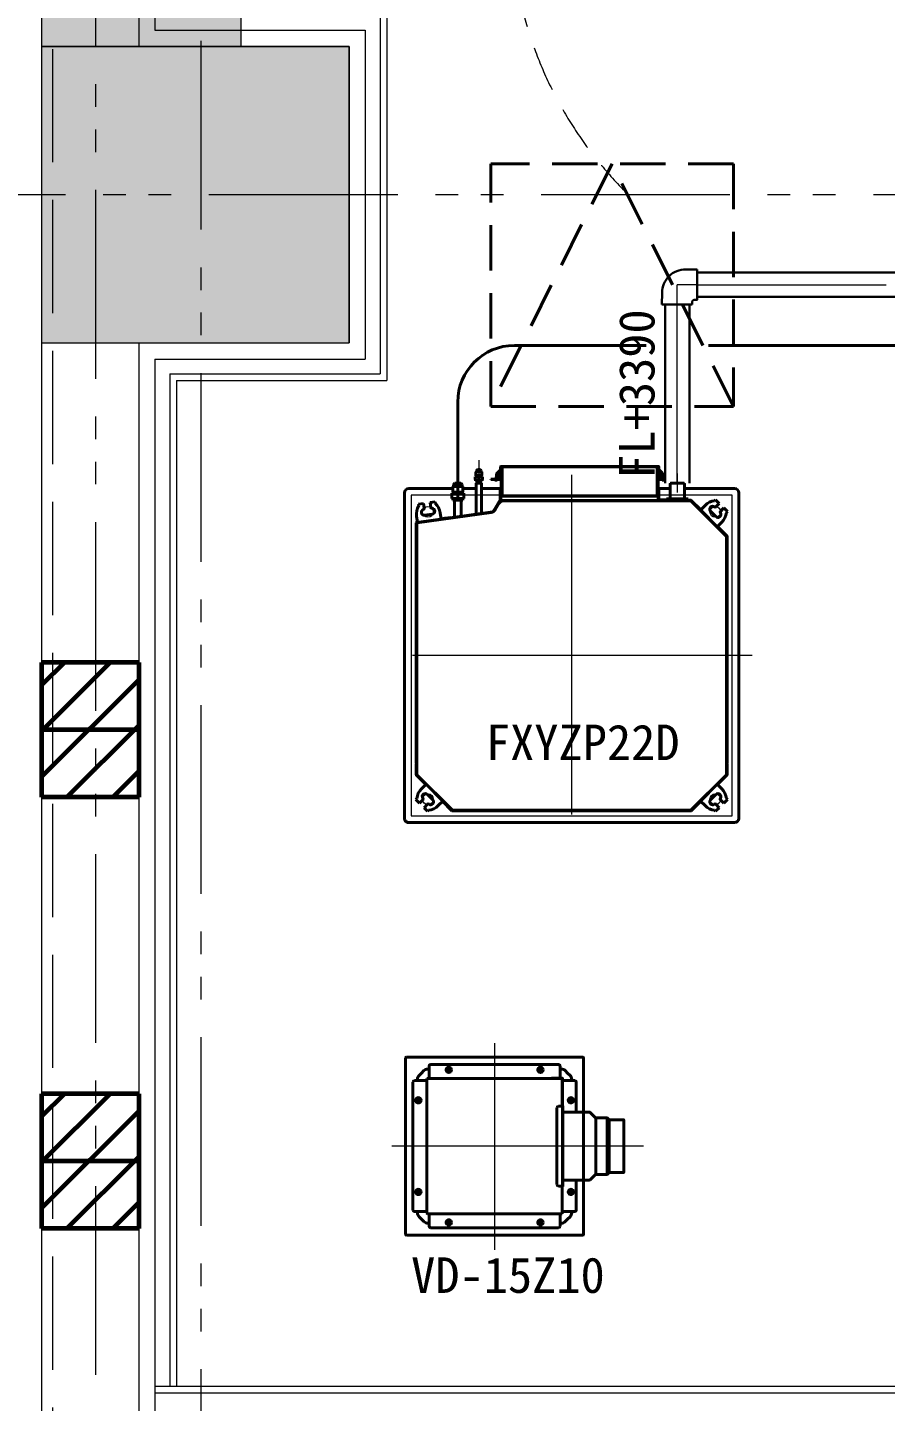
# Model space of a CAD drawing. Units: millimetres at full size. Extents: x -22551 to 92397, y -19340 to 14894.
# Drawn here: x -17960 to -16369, y -3469 to -921 of the extents above; entities that cross this region are included whole.
import ezdxf
from ezdxf.enums import TextEntityAlignment as Align

# ---------------------------------------------------------------- set-up
doc = ezdxf.new("R2010")
doc.units = ezdxf.units.MM
doc.header["$LTSCALE"] = 70
for name, pattern in [('CHAIN1', [8, 5, -1, 1, -1]), ('CHAIN2', [12, 9, -1, 1, -1]), ('DASHED1', [1.8, 1.2, -0.6]), ('DASHED2', [3, 2, -1]), ('DASHED3', [4, 3, -1]), ('DOUBLE_CHAIN1', [8.8, 5, -1, 0.6, -0.6, 0.6, -1]), ('DOUBLE_CHAIN2', [12.8, 9, -1, 0.6, -0.6, 0.6, -1])]:
    doc.linetypes.add(name, pattern=pattern)
for name, color, linetype, lineweight in [('1-2_階なし_梁', 9, 'DASHED3', 15), ('1-6_配管－冷媒：冷媒配管用銅管', 5, 'Continuous', 40), ('2-0_通芯', 7, 'Continuous', 15), ('3-F_スリーブ', 1, 'Continuous', 60), ('4-1_階なし_柱', 9, 'Continuous', 15), ('7-C_配管－ドレン５：耐火二層管', 2, 'Continuous', 30), ('9-0_無題1', 5, 'Continuous', 40), ('9-1_無題2', 5, 'DASHED1', 40)]:
    doc.layers.add(name, color=color, linetype=linetype, lineweight=lineweight)
doc.styles.add('ＭＳ ゴシック', font='')
doc.styles.get('ＭＳ ゴシック').set_extended_font_data('MS Gothic')

# ---------------------------------------------------------------- blocks, each defined once
blk = doc.blocks.new('グループ部品-52')
at = {"layer": '9-0_無題1', "color": 4, "linetype": 'CHAIN1', "lineweight": 9}
for p, q in [((-17122.58, -1723.2), (-17122.58, -1758.2)), ((-17161.58, -1748.2), (-17161.58, -1783.2)), ((-16754.58, -1748.2), (-16754.58, -1783.2))]:
    blk.add_line(p, q, dxfattribs=at)
at = {"layer": '9-0_無題1'}
for p, q in [((-17129.58, -1754.43), (-17129.58, -1758.97)), ((-17128.13, -1744.7), (-17128.13, -1751.7)), ((-17117.03, -1744.7), (-17128.13, -1744.7)), ((-17117.03, -1751.7), (-17128.13, -1751.7)), ((-17124.14, -1753.7), (-17128.02, -1753.7)), ((-17125.33, -1740.7), (-17127.08, -1742.45)), ((-17118.08, -1742.45), (-17127.08, -1742.45)), ((-17127.08, -1742.45), (-17127.08, -1744.7)), ((-17127.08, -1751.7), (-17127.08, -1753.7)), ((-17119.83, -1740.7), (-17125.33, -1740.7)), ((-17122.58, -1754.43), (-17124.14, -1753.7)), ((-17122.58, -1754.43), (-17122.58, -1758.97)), ((-17117.14, -1753.7), (-17121.02, -1753.7)), ((-17118.08, -1742.45), (-17119.83, -1740.7)), ((-17118.08, -1744.7), (-17118.08, -1742.45)), ((-17118.08, -1753.7), (-17118.08, -1751.7)), ((-17115.58, -1754.43), (-17117.14, -1753.7)), ((-17117.03, -1751.7), (-17117.03, -1744.7)), ((-17115.58, -1754.43), (-17115.58, -1758.97)), ((-17100.58, -1758.3), (-17090.27, -1758.3)), ((-17100.58, -1758.9), (-17100.58, -1758.3)), ((-17090.79, -1757.7), (-17090.79, -1754.3)), ((-17090.79, -1754.3), (-17084.88, -1754.3)), ((-17090.18, -1754.3), (-17090.18, -1751.43)), ((-17090.18, -1758.31), (-17081.19, -1758.31)), ((-17088.24, -1746.77), (-17083.06, -1741.58)), ((-17085.49, -1756.3), (-17085.49, -1754.3)), ((-17085.49, -1757.7), (-17085.49, -1756.3)), ((-17084.88, -1744.64), (-17084.88, -1755.1)), ((-17084.88, -1757.1), (-17084.88, -1755.1)), ((-17084.28, -1757.1), (-17084.88, -1757.1)), ((-17084.28, -1744.64), (-17084.28, -1755.1)), ((-17084.28, -1755.1), (-17084.28, -1757.1)), ((-17084.28, -1757.1), (-17084.28, -1757.7)), ((-17083.57, -1742.95), (-17082.63, -1742)), ((-17082.18, -1739.46), (-17082.18, -1735.7)), ((-17081.58, -1735.7), (-17081.58, -1757.7)), ((-16789.58, -1735.7), (-17081.58, -1735.7)), ((-17081.57, -1739.3), (-17081.58, -1739.3)), ((-17081.58, -1754.7), (-17081.57, -1754.7)), ((-16789.58, -1735.1), (-17081.57, -1735.1)), ((-17081.57, -1739.3), (-17081.19, -1739.3)), ((-17081.19, -1754.7), (-17081.57, -1754.7)), ((-17081.19, -1778.6), (-17081.19, -1735.7)), ((-17080.58, -1788.9), (-17080.58, -1735.7)), ((-17079.38, -1789.5), (-17079.38, -1737.7)), ((-16791.78, -1790.1), (-16791.78, -1737.7)), ((-16789.96, -1735.7), (-16789.96, -1797.2)), ((-16789.58, -1757.7), (-16789.58, -1735.7)), ((-16788.98, -1735.7), (-16788.98, -1739.46)), ((-16788.97, -1758.31), (-16780.97, -1758.31)), ((-16787.58, -1742.95), (-16788.52, -1742)), ((-16787.16, -1742.52), (-16788.1, -1741.58)), ((-16787.16, -1742.52), (-16785.4, -1744.28)), ((-16786.88, -1755.1), (-16786.88, -1744.64)), ((-16786.88, -1757.1), (-16786.88, -1755.1)), ((-16786.28, -1757.1), (-16786.88, -1757.1)), ((-16786.88, -1757.7), (-16786.88, -1757.1)), ((-16786.28, -1755.1), (-16786.28, -1744.64)), ((-16786.28, -1755.1), (-16786.28, -1757.1)), ((-16786.28, -1757.1), (-16786.28, -1757.7)), ((-16786.27, -1754.3), (-16780.37, -1754.3)), ((-16786.27, -1756.3), (-16786.27, -1754.3)), ((-16786.27, -1757.7), (-16786.27, -1756.3)), ((-16785.67, -1754.3), (-16785.67, -1756.3)), ((-16785.67, -1756.3), (-16785.67, -1757.7)), ((-16782.91, -1746.77), (-16785.4, -1744.28)), ((-16780.98, -1751.43), (-16780.98, -1754.3)), ((-16780.37, -1754.3), (-16780.37, -1757.7)), ((-17260.58, -1783.7), (-17260.58, -2387.7)), ((-17170.83, -1775.7), (-17252.58, -1775.7)), ((-17152.33, -1772.2), (-17170.83, -1772.2)), ((-17170.83, -1772.2), (-17170.83, -1782.7)), ((-17152.33, -1782.7), (-17170.83, -1782.7)), ((-17167.08, -1765.7), (-17169.83, -1768.45)), ((-17153.33, -1768.45), (-17169.83, -1768.45)), ((-17169.83, -1768.45), (-17169.83, -1772.2)), ((-17169.83, -1782.7), (-17169.83, -1784.7)), ((-17156.08, -1765.7), (-17167.08, -1765.7)), ((-17153.33, -1768.45), (-17156.08, -1765.7)), ((-17153.33, -1772.2), (-17153.33, -1768.45)), ((-17153.33, -1784.7), (-17153.33, -1782.7)), ((-17152.33, -1782.7), (-17152.33, -1772.2)), ((-17127.33, -1775.7), (-17152.33, -1775.7)), ((-17129.58, -1758.97), (-17128.02, -1759.7)), ((-17128.93, -1759.7), (-17128.93, -1761.7)), ((-17116.23, -1761.7), (-17128.93, -1761.7)), ((-17128.02, -1759.7), (-17124.14, -1759.7)), ((-17125.75, -1763.7), (-17127.33, -1765.7)), ((-17117.83, -1765.7), (-17127.33, -1765.7)), ((-17127.33, -1765.7), (-17127.33, -1823.72)), ((-17125.75, -1761.7), (-17125.75, -1763.7)), ((-17119.4, -1763.7), (-17125.75, -1763.7)), ((-17122.58, -1758.97), (-17121.02, -1759.7)), ((-17121.02, -1759.7), (-17117.14, -1759.7)), ((-17119.4, -1763.7), (-17119.4, -1761.7)), ((-17117.83, -1765.7), (-17119.4, -1763.7)), ((-17117.83, -1822.39), (-17117.83, -1765.7)), ((-17080.58, -1775.7), (-17117.83, -1775.7)), ((-17116.23, -1761.7), (-17116.23, -1759.32)), ((-17100.58, -1758.9), (-17093.16, -1758.9)), ((-17091.75, -1758.9), (-17093.16, -1758.9)), ((-17092.78, -1758.9), (-17092.78, -1760.3)), ((-17088.38, -1760.3), (-17092.78, -1760.3)), ((-17091.75, -1758.9), (-17081.19, -1758.9)), ((-17088.38, -1760.3), (-17088.38, -1758.9)), ((-17083.18, -1777.31), (-17082.18, -1777.31)), ((-17083.18, -1779.31), (-17083.18, -1777.31)), ((-17083.18, -1796.58), (-17083.18, -1779.31)), ((-17081.58, -1777.31), (-17082.18, -1777.31)), ((-17082.18, -1777.31), (-17082.18, -1779.31)), ((-17082.18, -1796.58), (-17082.18, -1779.31)), ((-17081.58, -1779.31), (-17081.58, -1777.31)), ((-17080.58, -1778.6), (-17081.58, -1778.6)), ((-17081.58, -1796.86), (-17081.58, -1779.31)), ((-17081.19, -1763.5), (-17080.59, -1763.5)), ((-17081.19, -1770.2), (-17080.59, -1770.2)), ((-16789.96, -1758.9), (-16778.38, -1758.9)), ((-16770.08, -1775.7), (-16789.96, -1775.7)), ((-16789.96, -1777.6), (-16788.98, -1777.6)), ((-16788.98, -1797.1), (-16788.98, -1777.6)), ((-16782.78, -1758.9), (-16782.78, -1760.3)), ((-16782.78, -1760.3), (-16778.38, -1760.3)), ((-16778.38, -1760.3), (-16778.38, -1758.9)), ((-16767.76, -1775.7), (-16770.08, -1775.7)), ((-16648.58, -1775.7), (-16739.08, -1775.7)), ((-16640.58, -2387.7), (-16640.58, -1783.7)), ((-17225.06, -1803.71), (-17234.47, -1805.03)), ((-17234.1, -1807.66), (-17234.47, -1805.03)), ((-17225.06, -1803.71), (-17223.83, -1812.49)), ((-17203.77, -1800.72), (-17213.18, -1802.04)), ((-17211.94, -1810.82), (-17213.18, -1802.04)), ((-17203.4, -1803.35), (-17203.77, -1800.72)), ((-17172.58, -1784.7), (-17161.58, -1784.7)), ((-17172.58, -1784.7), (-17172.58, -1794.7)), ((-17161.58, -1794.7), (-17172.58, -1794.7)), ((-17171.13, -1794.7), (-17171.13, -1797.7)), ((-17152.03, -1797.7), (-17171.13, -1797.7)), ((-17167.93, -1797.7), (-17167.93, -1829.28)), ((-17161.58, -1784.7), (-17161.58, -1794.7)), ((-17161.58, -1784.7), (-17150.58, -1784.7)), ((-17150.58, -1794.7), (-17161.58, -1794.7)), ((-17155.23, -1827.49), (-17155.23, -1797.7)), ((-17152.03, -1797.7), (-17152.03, -1794.7)), ((-17150.58, -1784.7), (-17150.58, -1794.7)), ((-17094.88, -1818.2), (-17082.98, -1798.2)), ((-17093.27, -1813.53), (-17083.18, -1796.58)), ((-17092.62, -1815.58), (-17085.48, -1803.59)), ((-17085.48, -1803.58), (-17085.48, -1803.59)), ((-17082.32, -1797.09), (-17082.98, -1798.2)), ((-16729.62, -1798.2), (-17082.98, -1798.2)), ((-17082.26, -1798.2), (-17081.66, -1797.16)), ((-17080.58, -1789.5), (-17080.58, -1788.9)), ((-17079.98, -1788.9), (-17080.58, -1788.9)), ((-17079.98, -1788.9), (-17079.38, -1788.9)), ((-17079.98, -1788.9), (-17079.98, -1789.5)), ((-17079.98, -1789.5), (-17079.38, -1789.5)), ((-17079.38, -1790.1), (-17079.98, -1790.1)), ((-17079.38, -1790.1), (-17079.38, -1789.5)), ((-17065.78, -1790.1), (-17079.38, -1790.1)), ((-17076.89, -1798.7), (-16729.58, -1798.7)), ((-17065.48, -1790.1), (-17065.78, -1790.1)), ((-17065.48, -1790.1), (-17043.68, -1790.1)), ((-17043.38, -1790.1), (-17043.68, -1790.1)), ((-16827.78, -1790.1), (-17043.38, -1790.1)), ((-17028.08, -1798.2), (-17028.08, -1798.29)), ((-17028.08, -1798.29), (-17028.08, -1798.7)), ((-17025.08, -1798.7), (-17025.08, -1798.2)), ((-16827.48, -1790.1), (-16827.78, -1790.1)), ((-16827.48, -1790.1), (-16805.68, -1790.1)), ((-16805.38, -1790.1), (-16805.68, -1790.1)), ((-16791.18, -1790.1), (-16805.38, -1790.1)), ((-16790.57, -1788.9), (-16791.78, -1788.9)), ((-16790.57, -1788.9), (-16790.57, -1789.5)), ((-16774.58, -1797.1), (-16788.98, -1797.1)), ((-16774.58, -1795.2), (-16734.58, -1795.2)), ((-16774.58, -1798.2), (-16774.58, -1795.2)), ((-16734.58, -1798.2), (-16734.58, -1795.2)), ((-16734.58, -1797.5), (-16729.58, -1797.5)), ((-16663.58, -1864.7), (-16729.58, -1798.7)), ((-16663.25, -1864.32), (-16729.19, -1798.38)), ((-16728.73, -1797.85), (-16711.28, -1815.3)), ((-16711.78, -1815.79), (-16703.22, -1807.23)), ((-16685.44, -1798.64), (-16683.57, -1796.77)), ((-16676.85, -1803.49), (-16683.57, -1796.77)), ((-16676.85, -1803.49), (-16683.12, -1809.76)), ((-16682.08, -1798.2), (-16682.11, -1798.23)), ((-17236.28, -1838.91), (-17237.95, -1827.03)), ((-17237.58, -1839.7), (-17099.83, -1820.37)), ((-17096.53, -1819.3), (-17237.56, -1839.09)), ((-17223.02, -1825.44), (-17209.16, -1823.49)), ((-17192.7, -1832.8), (-17194.37, -1820.91)), ((-17192.79, -1832.2), (-17185.61, -1831.19)), ((-17185.64, -1831), (-17174.99, -1829.5)), ((-17185.52, -1831.79), (-17185.64, -1831)), ((-17174.99, -1829.5), (-17174.88, -1830.3)), ((-17093.95, -1815.45), (-17095.81, -1818.59)), ((-17095.81, -1818.59), (-17095.78, -1818.86)), ((-17095.59, -1818.73), (-17095.81, -1818.59)), ((-17094.29, -1815.25), (-17093.27, -1813.53)), ((-17093.43, -1815.76), (-17094.29, -1815.25)), ((-16692.97, -1818.19), (-16683.07, -1828.09)), ((-16674.63, -1818.24), (-16668.36, -1811.97)), ((-16661.65, -1818.69), (-16668.36, -1811.97)), ((-16663.52, -1820.57), (-16661.65, -1818.69)), ((-17238.78, -1885.7), (-17238.78, -1839.7)), ((-17238.08, -1839.69), (-17238.08, -2306.8)), ((-17236.36, -1838.32), (-17237.74, -1838.51)), ((-17237.58, -2306.7), (-17237.58, -1839.7)), ((-16680.67, -1846.9), (-16672.11, -1838.35)), ((-16680.17, -1846.41), (-16662.73, -1863.85)), ((-17238.18, -1885.7), (-17238.78, -1885.7)), ((-16663.58, -1864.7), (-16663.58, -2306.7)), ((-16663.08, -2306.7), (-16663.08, -1864.74)), ((-16662.98, -1885.7), (-16662.38, -1885.7)), ((-16662.38, -1864.7), (-16662.38, -1885.7)), ((-17238.18, -1886.7), (-17238.78, -1886.7)), ((-17238.78, -1886.7), (-17238.78, -2284.7)), ((-17238.18, -1886.7), (-17238.18, -1886.7)), ((-16662.97, -1886.7), (-16662.98, -1886.7)), ((-16662.97, -1886.7), (-16662.37, -1886.7)), ((-16662.37, -2284.7), (-16662.37, -1886.7)), ((-17237.58, -1990.2), (-17238.18, -1990.2)), ((-17238.18, -2011.2), (-17237.58, -2011.2)), ((-17237.99, -1993.2), (-17237.58, -1993.2)), ((-17237.99, -2008.2), (-17237.58, -2008.2)), ((-17237.58, -2160.2), (-17238.18, -2160.2)), ((-17237.58, -2163.2), (-17238.18, -2163.2)), ((-17237.58, -2178.2), (-17238.18, -2178.2)), ((-17238.18, -2181.2), (-17237.58, -2181.2)), ((-17238.18, -2284.7), (-17238.78, -2284.7)), ((-17238.78, -2306.7), (-17238.78, -2285.7)), ((-17238.18, -2285.7), (-17238.78, -2285.7)), ((-17238.18, -2284.7), (-17238.18, -2284.7)), ((-16662.98, -2284.7), (-16662.97, -2284.7)), ((-16662.98, -2285.7), (-16662.38, -2285.7)), ((-16662.97, -2284.7), (-16662.37, -2284.7)), ((-16662.38, -2285.7), (-16662.38, -2306.7)), ((-17220.98, -2324.99), (-17238.42, -2307.55)), ((-17172.1, -2373.02), (-17237.9, -2307.22)), ((-17171.58, -2372.7), (-17237.58, -2306.7)), ((-16663.58, -2306.7), (-16729.58, -2372.7)), ((-16663.25, -2307.13), (-16729.15, -2373.02)), ((-16662.73, -2307.55), (-16680.17, -2324.99)), ((-17220.56, -2324.57), (-17229.04, -2333.05)), ((-17208.18, -2353.21), (-17218.08, -2343.31)), ((-16683.07, -2343.31), (-16692.97, -2353.21)), ((-16680.65, -2324.52), (-16672.11, -2333.05)), ((-17237.63, -2350.84), (-17239.51, -2352.71)), ((-17239.51, -2352.71), (-17232.79, -2359.43)), ((-17226.52, -2353.16), (-17232.79, -2359.43)), ((-17224.31, -2367.91), (-17218.04, -2361.64)), ((-17224.31, -2367.91), (-17217.59, -2374.63)), ((-17189.44, -2355.68), (-17197.93, -2364.17)), ((-17172.43, -2373.55), (-17189.87, -2356.11)), ((-16711.28, -2356.11), (-16728.73, -2373.55)), ((-16711.76, -2355.63), (-16703.22, -2364.17)), ((-16683.57, -2374.63), (-16676.85, -2367.91)), ((-16683.12, -2361.64), (-16676.85, -2367.91)), ((-16668.36, -2359.43), (-16674.63, -2353.16)), ((-16668.36, -2359.43), (-16661.65, -2352.71)), ((-16663.52, -2350.84), (-16661.65, -2352.71)), ((-17252.58, -2395.7), (-16648.58, -2395.7)), ((-17215.71, -2372.76), (-17217.59, -2374.63)), ((-16729.58, -2373.2), (-17171.68, -2373.2)), ((-16729.58, -2372.7), (-17171.58, -2372.7)), ((-16729.58, -2373.9), (-17171.58, -2373.9)), ((-17046.08, -2373.3), (-17047.58, -2373.3)), ((-17046.08, -2372.7), (-17046.08, -2373.3)), ((-17043.08, -2373.3), (-17046.08, -2373.3)), ((-17043.08, -2372.7), (-17043.08, -2373.11)), ((-17043.08, -2373.11), (-17043.08, -2373.3)), ((-17028.08, -2372.7), (-17028.08, -2373.11)), ((-17028.08, -2373.3), (-17028.08, -2373.11)), ((-17025.08, -2373.3), (-17025.08, -2372.7)), ((-16876.08, -2372.7), (-16876.08, -2373.3)), ((-16873.08, -2373.3), (-16873.08, -2372.7)), ((-16858.08, -2373.3), (-16858.08, -2372.7)), ((-16855.08, -2373.3), (-16855.08, -2372.7)), ((-16685.44, -2372.76), (-16683.57, -2374.63))]:
    blk.add_line(p, q, dxfattribs=at)
at = {"layer": '9-0_無題1', "color": 7, "linetype": 'CHAIN2', "lineweight": 15}
for p, q in [((-16950.58, -1750.7), (-16950.58, -2420.7)), ((-16615.58, -2085.7), (-17285.58, -2085.7))]:
    blk.add_line(p, q, dxfattribs=at)
at = {"layer": '9-0_無題1', "linetype": 'DASHED2'}
for p, q in [((-16768.1, -1795.2), (-16767.59, -1766.68)), ((-16742.56, -1765.7), (-16766.59, -1765.7)), ((-16741.05, -1795.2), (-16741.56, -1766.68))]:
    blk.add_line(p, q, dxfattribs=at)
at = {"layer": '9-0_無題1', "color": 7, "linetype": 'DOUBLE_CHAIN2', "lineweight": 15}
for p, q in [((-17248.08, -1788.2), (-17248.08, -2383.2)), ((-17248.08, -2383.2), (-16653.08, -2383.2))]:
    blk.add_line(p, q, dxfattribs=at)
at = {"layer": '9-0_無題1', "color": 3, "lineweight": 20}
for p, q in [((-17225.06, -1803.71), (-17234.47, -1805.03)), ((-17234.1, -1807.66), (-17234.47, -1805.03)), ((-17225.06, -1803.71), (-17223.83, -1812.49)), ((-17203.77, -1800.72), (-17213.18, -1802.04)), ((-17211.94, -1810.82), (-17213.18, -1802.04)), ((-17203.4, -1803.35), (-17203.77, -1800.72)), ((-17094.88, -1818.2), (-17082.98, -1798.2)), ((-16729.62, -1798.2), (-17082.98, -1798.2)), ((-16711.78, -1815.79), (-16729.19, -1798.38)), ((-16711.78, -1815.79), (-16703.22, -1807.23)), ((-16685.44, -1798.64), (-16683.57, -1796.77)), ((-16676.85, -1803.49), (-16683.57, -1796.77)), ((-16676.85, -1803.49), (-16683.12, -1809.76)), ((-16682.08, -1798.2), (-16682.11, -1798.23)), ((-17236.28, -1838.91), (-17237.95, -1827.03)), ((-17223.02, -1825.44), (-17209.16, -1823.49)), ((-17192.7, -1832.8), (-17194.37, -1820.91)), ((-17096.53, -1819.3), (-17192.7, -1832.8)), ((-16692.97, -1818.19), (-16683.07, -1828.09)), ((-16674.63, -1818.24), (-16668.36, -1811.97)), ((-16661.65, -1818.69), (-16668.36, -1811.97)), ((-16663.52, -1820.57), (-16661.65, -1818.69)), ((-17238.08, -1839.69), (-17238.08, -2306.8)), ((-17237.56, -1839.09), (-17236.28, -1838.91)), ((-16680.67, -1846.9), (-16672.11, -1838.35)), ((-16663.25, -1864.32), (-16680.67, -1846.9)), ((-16663.08, -2306.7), (-16663.08, -1864.74)), ((-17220.56, -2324.57), (-17237.9, -2307.22)), ((-16663.25, -2307.13), (-16680.65, -2324.52)), ((-17220.56, -2324.57), (-17229.04, -2333.05)), ((-17208.18, -2353.21), (-17218.08, -2343.31)), ((-16683.07, -2343.31), (-16692.97, -2353.21)), ((-16680.65, -2324.52), (-16672.11, -2333.05)), ((-17237.63, -2350.84), (-17239.51, -2352.71)), ((-17239.51, -2352.71), (-17232.79, -2359.43)), ((-17226.52, -2353.16), (-17232.79, -2359.43)), ((-17224.31, -2367.91), (-17218.04, -2361.64)), ((-17224.31, -2367.91), (-17217.59, -2374.63)), ((-17189.44, -2355.68), (-17197.93, -2364.17)), ((-17172.1, -2373.02), (-17189.44, -2355.68)), ((-16711.76, -2355.63), (-16729.15, -2373.02)), ((-16711.76, -2355.63), (-16703.22, -2364.17)), ((-16683.57, -2374.63), (-16676.85, -2367.91)), ((-16683.12, -2361.64), (-16676.85, -2367.91)), ((-16668.36, -2359.43), (-16674.63, -2353.16)), ((-16668.36, -2359.43), (-16661.65, -2352.71)), ((-16663.52, -2350.84), (-16661.65, -2352.71)), ((-17215.71, -2372.76), (-17217.59, -2374.63)), ((-16729.58, -2373.2), (-17171.68, -2373.2)), ((-16685.44, -2372.76), (-16683.57, -2374.63))]:
    blk.add_line(p, q, dxfattribs=at)
at = {"layer": '9-0_無題1', "color": 7, "linetype": 'DOUBLE_CHAIN2', "lineweight": 15}
blk.add_lwpolyline([(-16653.08, -2383.2), (-16653.08, -1788.2), (-17248.08, -1788.2)], dxfattribs=at)
at = {"layer": '9-0_無題1', "color": 7, "lineweight": 15}
for centre in [(-17217.08, -1819.2), (-16684.08, -1819.2), (-17217.08, -2352.2), (-16684.08, -2352.2)]:
    blk.add_circle(centre, 10, dxfattribs=at)
at = {"layer": '9-0_無題1'}
for centre, radius, start, end in [((-17124.83, -1762.51), 9.36, 109.89845, 120.45462), ((-17117.83, -1762.51), 9.36, 109.89845, 120.45462), ((-17090.18, -1757.7), 0.605, 179.99998, 270), ((-17083.58, -1751.43), 6.6, 134.99998, 179.99998), ((-17084.88, -1757.7), 0.605, 179.99998, 0), ((-17081.88, -1744.64), 3, 134.99998, 179.99998), ((-17081.88, -1744.64), 2.4, 134.99998, 179.99998), ((-17085.18, -1739.46), 3, 315, 0), ((-17085.18, -1739.46), 3.6, 315, 0), ((-17082.18, -1757.7), 0.605, 270, 0), ((-17081.57, -1735.7), 0.602, 90, 179.99998), ((-17077.38, -1737.7), 2, 90, 179.99998), ((-16793.78, -1737.7), 2, 0, 90), ((-16789.58, -1735.7), 0.602, 0, 90), ((-16785.98, -1739.46), 3.6, 179.99998, 224.99998), ((-16788.97, -1757.7), 0.605, 179.99998, 270), ((-16785.98, -1739.46), 3, 179.99998, 224.99998), ((-16789.28, -1744.64), 2.4, 0, 45), ((-16789.28, -1744.64), 3, 0, 45), ((-16786.27, -1757.7), 0.605, 179.99998, 0), ((-16786.27, -1757.7), 0.005, 179.99998, 0), ((-16787.58, -1751.43), 6.6, 0, 45), ((-16780.97, -1757.7), 0.605, 270, 0), ((-17252.58, -1783.7), 8, 90, 179.99998), ((-17127.32, -1750.9), 9.36, 289.89845, 300.45462), ((-17120.32, -1750.9), 9.36, 289.89845, 300.45462), ((-16648.58, -1783.7), 8, 0, 90), ((-17208.24, -1822.86), 30, 149.55611, 187.98932), ((-17224.08, -1825.08), 30, 7.98932, 46.42253), ((-17076.89, -1808.7), 10, 90, 149.23727), ((-17083.18, -1796.58), 0.002, 329.23727, 0), ((-17083.18, -1796.58), 1, 329.23727, 0), ((-17082.18, -1796.86), 0.602, 329.23727, 0), ((-17079.98, -1789.5), 0.602, 179.99998, 270), ((-17079.98, -1789.5), 0.002, 179.99998, 270), ((-17015.28, -1798.1), 0.002, 179.99998, 270), ((-16791.18, -1789.5), 0.602, 270, 0), ((-16788.96, -1797.2), 1, 179.99998, 270), ((-16729.62, -1798.8), 0.6, 45, 90), ((-16729.58, -1798.7), 1.2, 45, 90), ((-16729.58, -1798.7), 0.002, 45, 90), ((-16682.01, -1828.45), 30, 96.56679, 134.99998), ((-16689.08, -1814.31), 5.5, 52.66225, 224.99998), ((-17223.79, -1819.99), 5.5, 105.65158, 277.98932), ((-17225.81, -1812.77), 2, 285.65158, 7.98932), ((-17209.96, -1810.55), 2, 187.98932, 270.32706), ((-17209.92, -1818.05), 5.5, 277.98932, 90.32706), ((-17101.22, -1810.46), 10, 277.98932, 329.23727), ((-16684.53, -1808.34), 2, 232.66225, 315), ((-16679.18, -1824.21), 5.5, 224.99998, 37.33774), ((-16673.22, -1819.66), 2, 134.99998, 217.33774), ((-16693.32, -1817.13), 30, 315, 353.4332), ((-17237.57, -1839.7), 1.2, 97.98932, 179.99998), ((-17237.48, -1839.69), 0.6, 97.98932, 179.99998), ((-16663.58, -1864.7), 0.002, 0, 45), ((-16663.68, -1864.74), 0.6, 0, 45), ((-16663.58, -1864.7), 1.2, 0, 45), ((-17237.57, -2306.7), 1.2, 179.99998, 224.99998), ((-17237.48, -2306.8), 0.6, 179.99998, 224.99998), ((-17237.57, -2306.7), 0.002, 179.99998, 224.99998), ((-16663.58, -2306.7), 0.002, 315, 0), ((-16663.68, -2306.7), 0.602, 315, 0), ((-16663.58, -2306.7), 1.2, 315, 0), ((-17207.83, -2354.27), 30, 134.99998, 173.4332), ((-17221.97, -2347.2), 5.5, 45, 217.33774), ((-16679.18, -2347.2), 5.5, 322.66225, 134.99998), ((-16693.32, -2354.27), 30, 6.56679, 45), ((-17227.93, -2351.74), 2, 315, 37.33774), ((-17216.62, -2363.06), 2, 52.66225, 134.99998), ((-17219.14, -2342.95), 30, 276.56679, 315), ((-17212.07, -2357.1), 5.5, 232.66225, 45), ((-16682.01, -2342.95), 30, 224.99998, 263.4332), ((-16689.08, -2357.1), 5.5, 134.99998, 307.33774), ((-16684.53, -2363.06), 2, 45, 127.33774), ((-16673.22, -2351.74), 2, 142.66225, 224.99998), ((-17252.58, -2387.7), 8, 179.99998, 270), ((-17171.58, -2372.7), 1.2, 224.99998, 270), ((-17171.68, -2372.6), 0.6, 224.99998, 270), ((-17171.58, -2372.7), 0.002, 224.99998, 270), ((-16729.58, -2372.7), 0.002, 270, 314.99998), ((-16729.58, -2372.6), 0.6, 270, 315), ((-16729.58, -2372.7), 1.2, 270, 315), ((-16648.58, -2387.7), 8, 270, 0)]:
    blk.add_arc(centre, radius, start, end, dxfattribs=at)
at = {"layer": '9-0_無題1', "linetype": 'DASHED2'}
for centre, start, end in [((-16766.59, -1766.7), 90, 178.99998), ((-16742.56, -1766.7), 1, 90)]:
    blk.add_arc(centre, 1, start, end, dxfattribs=at)
at = {"layer": '9-0_無題1', "color": 3, "lineweight": 20}
for centre, radius, start, end in [((-17208.24, -1822.86), 30, 149.55615, 187.98927), ((-17224.08, -1825.08), 30, 7.98936, 46.42249), ((-16729.62, -1798.8), 0.6, 45.00002, 89.99994), ((-16682.01, -1828.45), 30, 96.56683, 134.99995), ((-16689.08, -1814.31), 5.5, 52.66225, 224.99998), ((-17223.79, -1819.99), 5.5, 105.65158, 277.98932), ((-17225.81, -1812.77), 2, 285.65161, 7.98929), ((-17209.96, -1810.55), 2, 187.98935, 270.32704), ((-17209.92, -1818.05), 5.5, 277.98932, 90.32706), ((-17101.22, -1810.46), 10, 297.93776, 309.28885), ((-16684.53, -1808.34), 2, 232.66226, 314.99995), ((-16679.18, -1824.21), 5.5, 225, 37.33774), ((-16673.22, -1819.66), 2, 135.00003, 217.33772), ((-16693.32, -1817.13), 30, 315.00003, 353.43315), ((-17237.48, -1839.69), 0.6, 97.98927, 179.99998), ((-16663.68, -1864.74), 0.6, 0.00005, 44.99997), ((-17237.48, -2306.8), 0.6, 180.00005, 224.99997), ((-16663.68, -2306.7), 0.602, 314.99998, 359.99991), ((-17207.83, -2354.27), 30, 135.00003, 173.43315), ((-17221.97, -2347.2), 5.5, 45, 217.33774), ((-16679.18, -2347.2), 5.5, 322.66225, 134.99998), ((-16693.32, -2354.27), 30, 6.56683, 44.99995), ((-17227.93, -2351.74), 2, 315.00003, 37.33772), ((-17216.62, -2363.06), 2, 52.66226, 134.99995), ((-17219.14, -2342.95), 30, 276.56683, 314.99995), ((-17212.07, -2357.1), 5.5, 232.66225, 44.99998), ((-16682.01, -2342.95), 30, 225.00003, 263.43315), ((-16689.08, -2357.1), 5.5, 135, 307.33774), ((-16684.53, -2363.06), 2, 45.00003, 127.33772), ((-16673.22, -2351.74), 2, 142.66226, 224.99995), ((-17171.68, -2372.6), 0.6, 225.00002, 269.99994), ((-16729.58, -2372.6), 0.6, 270.00005, 314.99997)]:
    blk.add_arc(centre, radius, start, end, dxfattribs=at)
blk = doc.blocks.new('グループ部品-53')
at = {"layer": '9-1_無題2'}
for p, q in [((-17100.65, -1623.56), (-17100.65, -1173.56)), ((-16650.65, -1173.56), (-17100.65, -1173.56)), ((-16650.65, -1173.56), (-16650.65, -1623.56)), ((-17100.65, -1623.56), (-16650.65, -1623.56))]:
    blk.add_line(p, q, dxfattribs=at)
blk = doc.blocks.new('グループ部品-54')
at = {"layer": '9-1_無題2'}
for p, q in [((-16875.65, -1173.56), (-17100.65, -1623.56)), ((-16650.65, -1623.56), (-16875.65, -1173.56))]:
    blk.add_line(p, q, dxfattribs=at)
blk.add_blockref('グループ部品-53', (0, 0), dxfattribs=at)
blk = doc.blocks.new('グループ部品-59')
at = {"layer": '9-0_無題1', "color": 7, "linetype": 'CHAIN2', "lineweight": 15}
for p, q in [((-17093.39, -2804.85), (-17093.39, -3187.94)), ((-16817.57, -2995.7), (-17283.7, -2995.7))]:
    blk.add_line(p, q, dxfattribs=at)
at = {"layer": '9-0_無題1'}
for p, q in [((-17258.39, -2832.2), (-17258.39, -3159.2)), ((-17258.39, -2832.2), (-17258.39, -3159.2)), ((-17093.39, -2830.7), (-17256.89, -2830.7)), ((-17093.39, -2830.7), (-17256.89, -2830.7)), ((-17214.89, -2852.74), (-17217.24, -2852.74)), ((-17214.89, -2847.2), (-17214.89, -2870.2)), ((-17093.39, -2844.2), (-17211.89, -2844.2)), ((-17180.89, -2855.7), (-17180.89, -2852.7)), ((-17175.89, -2855.7), (-17175.89, -2852.7)), ((-17093.39, -2830.7), (-16929.89, -2830.7)), ((-17093.39, -2830.7), (-16929.89, -2830.7)), ((-17093.39, -2844.2), (-16974.89, -2844.2)), ((-17010.89, -2855.7), (-17010.89, -2852.7)), ((-17005.89, -2855.7), (-17005.89, -2852.7)), ((-16971.89, -2847.2), (-16971.89, -2870.2)), ((-16971.89, -2852.74), (-16969.54, -2852.74)), ((-16928.39, -2832.2), (-16928.39, -2932.7)), ((-17244.89, -2877.2), (-17244.89, -2995.7)), ((-17241.89, -2874.2), (-17218.89, -2874.2)), ((-17236.35, -2874.2), (-17236.35, -2871.85)), ((-17233.35, -2864.71), (-17228.82, -2860.27)), ((-17224.38, -2855.74), (-17228.82, -2860.27)), ((-17218.89, -2870.2), (-17218.89, -3120.2)), ((-16968.49, -2870.2), (-17218.89, -2870.2)), ((-16987.89, -2869.6), (-16968.49, -2869.6)), ((-16987.89, -2870.2), (-16987.89, -2869.6)), ((-16967.89, -2921.7), (-16967.89, -2870.8)), ((-16944.89, -2874.2), (-16967.89, -2874.2)), ((-16967.29, -3070.7), (-16967.29, -2870.8)), ((-16962.4, -2855.74), (-16957.96, -2860.27)), ((-16953.43, -2864.71), (-16957.96, -2860.27)), ((-16950.43, -2874.2), (-16950.43, -2871.85)), ((-16941.89, -2877.2), (-16941.89, -2932.7)), ((-17233.39, -2908.2), (-17236.39, -2908.2)), ((-17233.39, -2913.2), (-17236.39, -2913.2)), ((-16977.89, -3066.7), (-16977.89, -2924.7)), ((-16974.89, -2921.7), (-16967.29, -2921.7)), ((-16967.29, -2920.7), (-16966.79, -2920.7)), ((-16966.79, -3070.7), (-16966.79, -2920.7)), ((-16953.39, -2908.2), (-16950.39, -2908.2)), ((-16953.39, -2913.2), (-16950.39, -2913.2)), ((-16917.84, -2932.7), (-16964.79, -2932.7)), ((-16917.84, -2932.7), (-16928.39, -2932.7)), ((-16915.36, -2933.73), (-16906.77, -2942.32)), ((-16915.36, -2933.73), (-16906.77, -2942.32)), ((-16905.89, -3048.2), (-16905.89, -2943.2)), ((-16904.65, -2943.2), (-16885.22, -2943.2)), ((-16904.65, -2943.2), (-16885.22, -2943.2)), ((-16884.39, -2943.2), (-16884.39, -3048.2)), ((-16883.8, -2943.79), (-16881.33, -2946.26)), ((-16883.8, -2943.79), (-16881.33, -2946.26)), ((-16880.89, -3044.7), (-16880.89, -2946.7)), ((-16880.27, -2946.7), (-16854.39, -2946.7)), ((-16880.27, -2946.7), (-16854.39, -2946.7)), ((-16853.89, -3044.2), (-16853.89, -2947.2)), ((-16853.89, -3044.2), (-16853.89, -2947.2)), ((-17244.89, -3114.2), (-17244.89, -2995.7)), ((-16915.36, -3057.68), (-16906.77, -3049.08)), ((-16915.36, -3057.68), (-16906.77, -3049.08)), ((-16904.65, -3048.2), (-16885.22, -3048.2)), ((-16904.65, -3048.2), (-16885.22, -3048.2)), ((-16883.8, -3047.61), (-16881.33, -3045.14)), ((-16883.8, -3047.61), (-16881.33, -3045.14)), ((-16880.27, -3044.7), (-16854.39, -3044.7)), ((-16880.27, -3044.7), (-16854.39, -3044.7)), ((-17233.39, -3078.2), (-17236.39, -3078.2)), ((-17233.39, -3083.2), (-17236.39, -3083.2)), ((-16974.89, -3069.7), (-16967.29, -3069.7)), ((-16967.89, -3121.2), (-16967.89, -3069.7)), ((-16967.29, -3070.7), (-16966.79, -3070.7)), ((-16917.84, -3058.7), (-16964.79, -3058.7)), ((-16953.39, -3078.2), (-16950.39, -3078.2)), ((-16953.39, -3083.2), (-16950.39, -3083.2)), ((-16941.89, -3114.2), (-16941.89, -3058.7)), ((-17241.89, -3117.2), (-17218.89, -3117.2)), ((-17236.35, -3117.2), (-17236.35, -3119.55)), ((-17233.35, -3126.69), (-17228.82, -3131.13)), ((-17224.38, -3135.66), (-17228.82, -3131.13)), ((-17217.89, -3121.2), (-16967.89, -3121.2)), ((-17214.89, -3144.2), (-17214.89, -3121.2)), ((-16971.89, -3144.2), (-16971.89, -3121.2)), ((-16944.89, -3117.2), (-16967.89, -3117.2)), ((-16962.4, -3135.66), (-16957.96, -3131.13)), ((-16953.43, -3126.69), (-16957.96, -3131.13)), ((-16950.43, -3117.2), (-16950.43, -3119.55)), ((-17214.89, -3138.66), (-17217.24, -3138.66)), ((-17093.39, -3147.2), (-17211.89, -3147.2)), ((-17180.89, -3135.7), (-17180.89, -3138.7)), ((-17175.89, -3135.7), (-17175.89, -3138.7)), ((-17093.39, -3147.2), (-16974.89, -3147.2)), ((-17010.89, -3135.7), (-17010.89, -3138.7)), ((-17005.89, -3135.7), (-17005.89, -3138.7)), ((-16971.89, -3138.66), (-16969.54, -3138.66)), ((-17256.89, -3160.7), (-17093.39, -3160.7)), ((-17256.89, -3160.7), (-17093.39, -3160.7)), ((-16929.89, -3160.7), (-17093.39, -3160.7)), ((-16929.89, -3160.7), (-17093.39, -3160.7))]:
    blk.add_line(p, q, dxfattribs=at)
for points in [[(-16928.39, -2832.2), (-16928.39, -3058.7), (-16928.39, -3159.2)], [(-16917.84, -3058.7), (-16928.39, -3058.7), (-16928.39, -3159.2)]]:
    blk.add_lwpolyline(points, dxfattribs=at)
for centre in [(-17178.39, -2854.2), (-17008.39, -2854.2), (-17234.89, -2910.7), (-16951.89, -2910.7), (-17234.89, -3080.7), (-16951.89, -3080.7), (-17178.39, -3137.2), (-17008.39, -3137.2)]:
    blk.add_circle(centre, 5, dxfattribs=at)
for centre, radius, start, end in [((-17256.89, -2832.2), 1.5, 90, 180), ((-17256.89, -2832.2), 1.5, 90, 180), ((-17217.24, -2862.74), 10, 90, 135.55649), ((-17211.89, -2847.2), 3, 90, 180), ((-17178.39, -2852.7), 2.5, 0, 180.00007), ((-17008.39, -2852.7), 2.5, 359.99993, 180), ((-16974.89, -2847.2), 3, 0, 90), ((-16969.54, -2862.74), 10, 44.44351, 90), ((-16929.89, -2832.2), 1.5, 0, 90), ((-16929.89, -2832.2), 1.5, 0, 90), ((-17241.89, -2877.2), 3, 90, 180), ((-17226.35, -2871.85), 10, 134.44351, 180), ((-17178.39, -2855.7), 2.5, 180.00007, 0), ((-17008.39, -2855.7), 2.5, 180, 359.99993), ((-16968.89, -2871.2), 1, 0, 90), ((-16968.49, -2870.8), 1.2, 0, 90), ((-16968.49, -2870.8), 0.6, 0, 90), ((-16960.43, -2871.85), 10, 0, 45.55649), ((-16944.89, -2877.2), 3, 0, 90), ((-17236.39, -2910.7), 2.5, 89.99993, 270), ((-17233.39, -2910.7), 2.5, 270, 89.99993), ((-16974.89, -2924.7), 3, 90, 180), ((-16964.79, -2930.7), 2, 180, 270), ((-16953.39, -2910.7), 2.5, 90.00007, 270), ((-16950.39, -2910.7), 2.5, 270, 90.00007), ((-16917.84, -2936.2), 3.5, 45, 90), ((-16917.84, -2936.2), 3.5, 45, 90), ((-16904.65, -2940.2), 3, 225, 270), ((-16904.65, -2940.2), 3, 225, 270), ((-16885.22, -2945.2), 2, 45, 90), ((-16885.22, -2945.2), 2, 45, 90), ((-16880.27, -2945.2), 1.5, 225, 270), ((-16880.27, -2945.2), 1.5, 225, 270), ((-16854.39, -2947.2), 0.5, 0, 90), ((-16854.39, -2947.2), 0.5, 0, 90), ((-16917.84, -3055.2), 3.5, 270, 315), ((-16917.84, -3055.2), 3.5, 270, 315), ((-16904.65, -3051.2), 3, 90, 135), ((-16904.65, -3051.2), 3, 90, 135), ((-16885.22, -3046.2), 2, 270, 315), ((-16885.22, -3046.2), 2, 270, 315), ((-16880.27, -3046.2), 1.5, 90, 135), ((-16880.27, -3046.2), 1.5, 90, 135), ((-16854.39, -3044.2), 0.5, 270, 0), ((-16854.39, -3044.2), 0.5, 270, 0), ((-17236.39, -3080.7), 2.5, 90, 270.00007), ((-17233.39, -3080.7), 2.5, 270.00007, 90), ((-16974.89, -3066.7), 3, 180, 270), ((-16964.79, -3060.7), 2, 90, 180), ((-16953.39, -3080.7), 2.5, 90, 269.99993), ((-16950.39, -3080.7), 2.5, 269.99993, 90), ((-17241.89, -3114.2), 3, 180, 270), ((-17226.35, -3119.55), 10, 180, 225.55649), ((-17217.89, -3120.2), 1, 180, 270), ((-17178.39, -3135.7), 2.5, 0, 179.99993), ((-17008.39, -3135.7), 2.5, 0.00007, 180), ((-16960.43, -3119.55), 10, 314.44351, 0), ((-16944.89, -3114.2), 3, 270, 0), ((-17256.89, -3159.2), 1.5, 180, 270), ((-17256.89, -3159.2), 1.5, 180, 270), ((-17217.24, -3128.66), 10, 224.44351, 270), ((-17211.89, -3144.2), 3, 180, 270), ((-17178.39, -3138.7), 2.5, 179.99993, 0), ((-17008.39, -3138.7), 2.5, 180, 0.00007), ((-16974.89, -3144.2), 3, 270, 0), ((-16969.54, -3128.66), 10, 270, 315.55649), ((-16929.89, -3159.2), 1.5, 270, 0), ((-16929.89, -3159.2), 1.5, 270, 0)]:
    blk.add_arc(centre, radius, start, end, dxfattribs=at)
blk = doc.blocks.new('グループ部品-125')
at = {"layer": '2-0_通芯', "linetype": 'DOUBLE_CHAIN1'}
for p, q in [((-17638.39, 11374.3), (-17638.39, -7111.67)), ((-17833.39, 8017.87), (-17833.39, -7111.67)), ((-22551.09, -1230.7), (23861.61, -1230.7))]:
    blk.add_line(p, q, dxfattribs=at)
at = {"layer": '2-0_通芯'}
for p, q in [((-17933.39, -400.7), (-17933.39, -6075.7)), ((-17753.39, -440.7), (-17753.39, -955.7)), ((-17723.39, -440.7), (-17723.39, -925.7)), ((-17305.89, -718.2), (-17305.89, -1563.2)), ((-17293.39, -718.2), (-17293.39, -1575.7)), ((-17723.39, -925.7), (-17333.39, -925.7)), ((-17333.39, -925.7), (-17333.39, -1535.7)), ((-17933.39, -955.7), (-17363.39, -955.7)), ((-17363.39, -955.7), (-17363.39, -1505.7)), ((-17933.39, -1505.7), (-17363.39, -1505.7)), ((-17753.39, -1505.7), (-17753.39, -5505.7)), ((-17723.39, -1535.7), (-17333.39, -1535.7)), ((-17695.89, -1563.2), (-17695.89, -3440.7)), ((-17695.89, -1563.2), (-17305.89, -1563.2)), ((-17683.39, -1575.7), (-17293.39, -1575.7)), ((-17683.39, -1575.7), (-17683.39, -3440.7)), ((-17723.39, -3440.7), (-14670.89, -3440.7)), ((-17723.39, -3453.2), (-14670.89, -3453.2))]:
    blk.add_line(p, q, dxfattribs=at)
at = {"layer": '2-0_通芯', "linetype": 'DASHED3'}
blk.add_line((-17913.39, -400.7), (-17913.39, -6055.7), dxfattribs=at)
at = {"layer": '2-0_通芯'}
blk.add_lwpolyline([(-17723.39, -1535.7), (-17723.39, -5475.7), (-17333.39, -5475.7), (-17333.39, -5865.7), (-11943.39, -5865.7)], dxfattribs=at)
at = {"layer": '2-0_通芯', "linetype": 'DASHED1'}
blk.add_arc((-16334.19, -710.75), 729.2, 180.07447, 225.01707, dxfattribs=at)

msp = doc.modelspace()

# ---------------------------------------------------------------- linework, layer by layer
at = {"layer": '1-2_階なし_梁', "color": 7}
msp.add_lwpolyline([(-17933.39, -955.7), (-17563.39, -955.7), (-17563.39, 6544.3), (-17933.39, 6544.3)], close=True, dxfattribs=at)
msp.add_lwpolyline([(-17933.39, -955.7), (-17563.39, -955.7), (-17563.39, 6544.3), (-17933.39, 6544.3)], close=True, dxfattribs=at)
at = {"layer": '1-2_階なし_梁'}
for points in [[(-17933.39, 6544.3), (-17563.39, -955.7), (-17563.39, 6544.3)], [(-17933.39, 6544.3), (-17933.39, -955.7), (-17563.39, -955.7)]]:
    msp.add_solid(points, dxfattribs=at)
at = {"layer": '1-6_配管－冷媒：冷媒配管用銅管'}
for p, q in [((-16812.33, -1510.53), (-17056.76, -1510.53)), ((-15144.59, -1510.53), (-16696.83, -1510.53)), ((-17161.76, -1615.53), (-17161.76, -1782.7))]:
    msp.add_line(p, q, dxfattribs=at)
msp.add_arc((-17056.76, -1615.53), 105, 90, 180, dxfattribs=at)
at = {"layer": '3-F_スリーブ'}
for p, q in [((-17753.39, -2098.46), (-17933.39, -2098.46)), ((-17933.39, -2098.46), (-17933.39, -2348.46)), ((-17890.96, -2098.46), (-17933.39, -2140.89)), ((-17806.11, -2098.46), (-17933.39, -2225.74)), ((-17753.39, -2098.46), (-17753.39, -2348.46)), ((-17753.39, -2130.6), (-17933.39, -2310.6)), ((-17886.4, -2348.46), (-17753.39, -2215.45)), ((-17801.55, -2348.46), (-17753.39, -2300.3)), ((-17753.39, -2348.46), (-17933.39, -2348.46)), ((-17753.39, -2898.46), (-17933.39, -2898.46)), ((-17933.39, -2898.46), (-17933.39, -3148.46)), ((-17890.96, -2898.46), (-17933.39, -2940.89)), ((-17806.11, -2898.46), (-17933.39, -3025.74)), ((-17753.39, -2898.46), (-17753.39, -3148.46)), ((-17753.39, -2930.6), (-17933.39, -3110.6)), ((-17886.4, -3148.46), (-17753.39, -3015.45)), ((-17801.55, -3148.46), (-17753.39, -3100.3)), ((-17753.39, -3148.46), (-17933.39, -3148.46))]:
    msp.add_line(p, q, dxfattribs=at)
at = {"layer": '3-F_スリーブ', "linetype": 'CHAIN1'}
for p, q in [((-17753.39, -2223.46), (-17933.39, -2223.46)), ((-17753.39, -3023.46), (-17933.39, -3023.46))]:
    msp.add_line(p, q, dxfattribs=at)
at = {"layer": '4-1_階なし_柱', "color": 7}
msp.add_lwpolyline([(-17933.39, -1505.7), (-17363.39, -1505.7), (-17363.39, -955.7), (-17933.39, -955.7)], close=True, dxfattribs=at)
msp.add_lwpolyline([(-17933.39, -1505.7), (-17363.39, -1505.7), (-17363.39, -955.7), (-17933.39, -955.7)], close=True, dxfattribs=at)
at = {"layer": '4-1_階なし_柱'}
for points in [[(-17363.39, -955.7), (-17933.39, -955.7), (-17933.39, -1505.7)], [(-17363.39, -955.7), (-17933.39, -1505.7), (-17363.39, -1505.7)]]:
    msp.add_solid(points, dxfattribs=at)
at = {"layer": '7-C_配管－ドレン５：耐火二層管'}
for p, q in [((-16717.58, -1369.78), (-16739.08, -1369.78)), ((-15085.52, -1375.03), (-16717.58, -1375.03)), ((-16782.89, -1412.7), (-16783.32, -1434.78)), ((-16717.58, -1420.53), (-15085.52, -1420.53)), ((-16783.32, -1434.78), (-16727.32, -1434.78)), ((-16777.33, -1434.78), (-16777.33, -1765.7)), ((-16731.83, -1765.7), (-16731.83, -1434.78)), ((-16727.24, -1430.67), (-16727.32, -1434.78))]:
    msp.add_line(p, q, dxfattribs=at)
at = {"layer": '7-C_配管－ドレン５：耐火二層管', "color": 7, "linetype": 'CHAIN1', "lineweight": 15}
for p, q in [((-16754.58, -1434.78), (-16754.58, -1397.78)), ((-16717.58, -1397.78), (-16754.58, -1397.78)), ((-16717.58, -1397.78), (-15085.52, -1397.78)), ((-16754.58, -1765.7), (-16754.58, -1434.78))]:
    msp.add_line(p, q, dxfattribs=at)
at = {"layer": '7-C_配管－ドレン５：耐火二層管'}
msp.add_lwpolyline([(-16717.58, -1369.78), (-16717.58, -1425.78), (-16722.24, -1425.78)], dxfattribs=at)
for centre, radius, start, end in [((-16739.89, -1412.77), 43, 88.92086, 179.91247), ((-16722.24, -1430.78), 5, 90, 178.83333)]:
    msp.add_arc(centre, radius, start, end, dxfattribs=at)

# ---------------------------------------------------------------- block references
at = {"layer": '2-0_通芯'}
msp.add_blockref('グループ部品-125', (0, 0), dxfattribs=at)
at = {"layer": '9-0_無題1'}
for name in ['グループ部品-52', 'グループ部品-59']:
    msp.add_blockref(name, (0, 0), dxfattribs=at)
at = {"layer": '9-1_無題2'}
msp.add_blockref('グループ部品-54', (0, 0), dxfattribs=at)

# ---------------------------------------------------------------- texts
at = {"layer": '7-C_配管－ドレン５：耐火二層管', "color": 1, "style": 'ＭＳ ゴシック'}
msp.add_text('FL+3390', height=65.98, rotation=90, dxfattribs=at).set_placement((-16777.08, -1757.74), align=Align.BOTTOM_LEFT)
at = {"layer": '9-0_無題1', "color": 7, "style": 'ＭＳ ゴシック'}
for s, p in [('FXYZP22D', (-17109.58, -2299.51)), ('VD-15Z10', (-17248.24, -3287.79))]:
    msp.add_text(s, height=65.98, dxfattribs=at).set_placement(p, align=Align.BOTTOM_LEFT)

doc.saveas('drawing.dxf')
